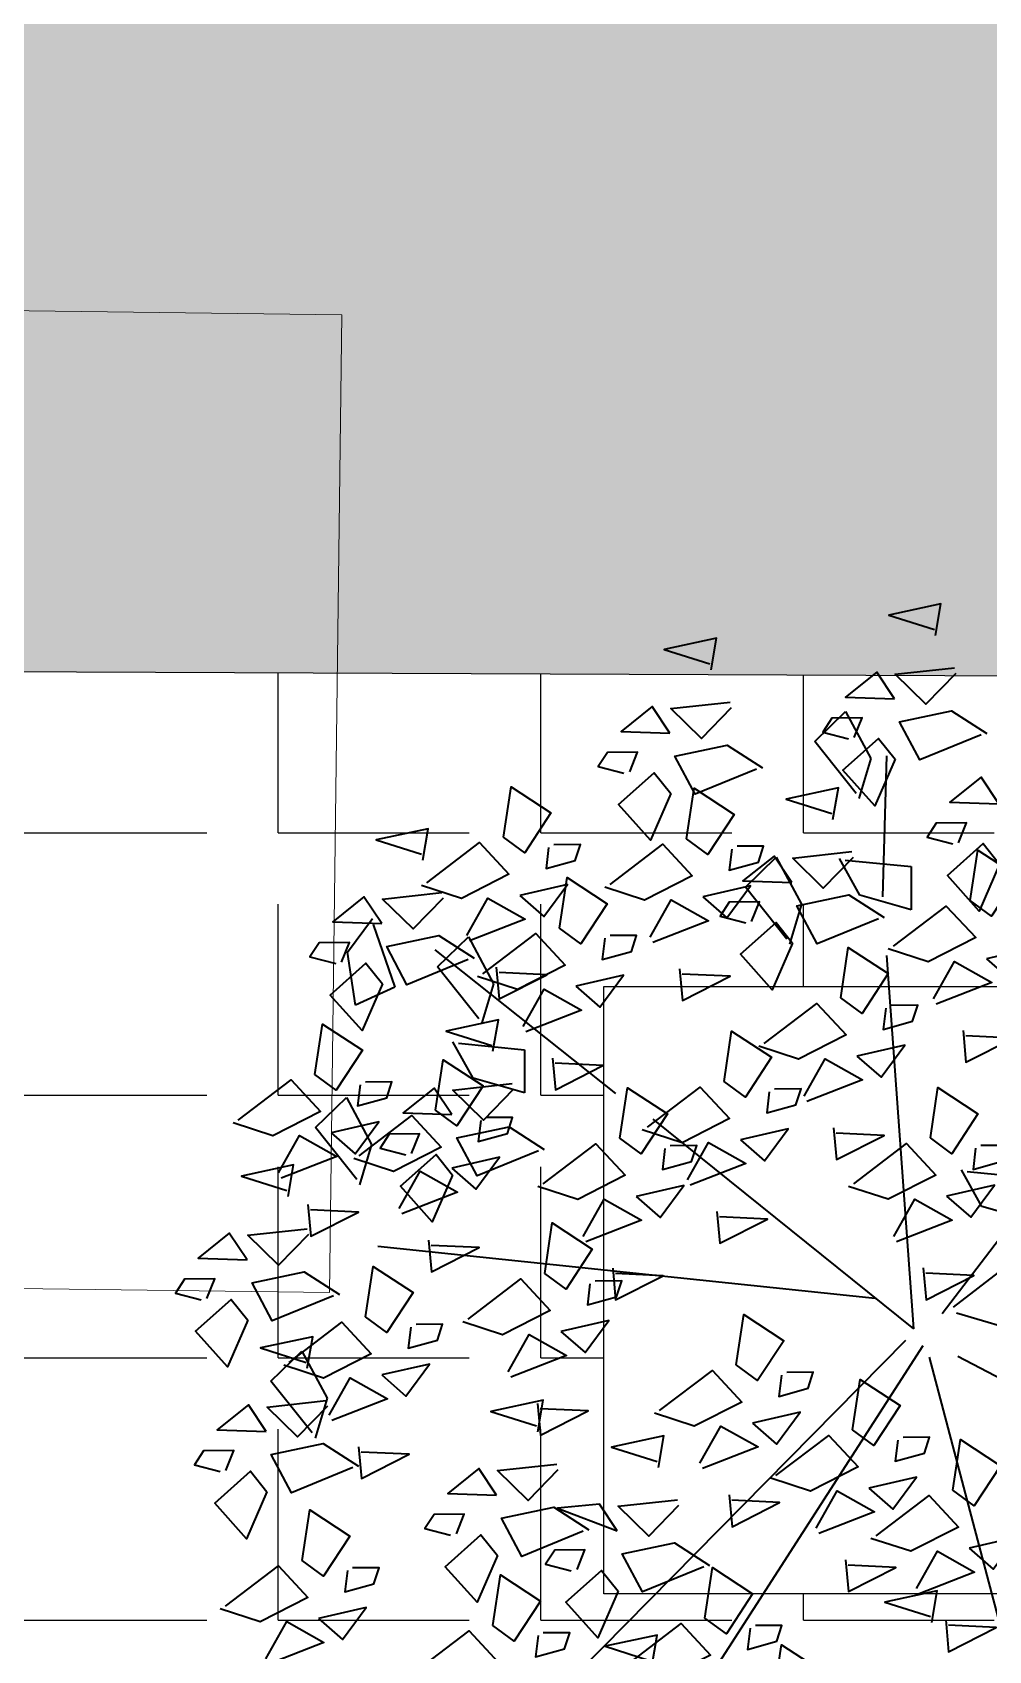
# Model space of a CAD drawing. Header units: metres. Extents: x 7 to 327053, y 40 to 7393807.
# Drawn here: x 326032.33 to 326036.15, y 7392861.47 to 7392867.93 of the extents above; entities that cross this region are included whole.
import ezdxf

# ---------------------------------------------------------------- set-up
doc = ezdxf.new("R2010")
doc.units = ezdxf.units.M
for name, color, linetype, lineweight in [('214_PROJ_BEIRAL_EDIF', 10, 'Continuous', 18), ('L-shrub', 74, 'Continuous', 35), ('linagrossa', 7, 'Continuous', 25), ('MÓVEIS', 7, 'Continuous', 13)]:
    doc.layers.add(name, color=color, linetype=linetype, lineweight=lineweight)
doc.layers.add('Piso externo', color=254, linetype='Continuous')

# ---------------------------------------------------------------- blocks, each defined once
blk = doc.blocks.new('flower shrub 3')
at = {"layer": 'L-shrub', "color": 2}
for p, q in [((-123.45, 236), (-108.99, 242.75)), ((-109.76, 240.63), (-114.02, 215.74)), ((71.14, 221.55), (86.95, 226.01)), ((86.95, 226.01), (86.87, 205.67)), ((-114.02, 215.74), (-130.41, 216.9)), ((-96.02, 214.78), (-80.21, 219.24)), ((-80.21, 219.24), (-80.29, 198.91)), ((75.55, 196.68), (71.14, 221.55)), ((-91.61, 189.92), (-96.02, 214.78)), ((86.87, 205.67), (75.54, 194.43)), ((-80.29, 198.91), (-91.62, 187.66)), ((-104.33, 170.99), (-104.5, 186.95)), ((-102.88, 185.37), (-81.99, 171.19)), ((21.44, 185.45), (37.25, 189.91)), ((25.85, 160.59), (21.44, 185.45)), ((37.25, 189.91), (37.17, 169.58)), ((58.31, 161.96), (58.15, 177.93)), ((59.76, 176.34), (80.66, 162.16)), ((-89.82, 156.75), (-104.33, 170.99)), ((-81.99, 171.19), (-89.82, 156.75)), ((37.17, 169.58), (25.84, 158.33)), ((72.82, 147.73), (58.31, 161.96)), ((80.66, 162.16), (72.82, 147.73)), ((-227.04, 106.49), (-211.23, 110.94)), ((-211.23, 110.94), (-211.31, 90.61)), ((42.5, 35.62), (42.33, 51.58)), ((43.95, 50), (64.85, 35.82)), ((57.01, 21.38), (42.5, 35.62))]:
    blk.add_line(p, q, dxfattribs=at)
at = {"layer": 'L-shrub', "color": 108}
for p, q in [((-130.41, 216.9), (-123.45, 236)), ((-166.05, 183.2), (-150.24, 187.65)), ((-150.24, 187.65), (-150.32, 167.32)), ((-161.64, 158.33), (-166.05, 183.2)), ((-150.32, 167.32), (-161.65, 156.07)), ((-222.63, 81.62), (-227.04, 106.49))]:
    blk.add_line(p, q, dxfattribs=at)
at = {"layer": 'L-shrub', "color": 98}
blk.add_line((-211.31, 90.61), (-222.64, 79.36), dxfattribs=at)
at = {"layer": 'L-shrub', "color": 92}
for points in [[(49.51, 264.41), (57.05, 273.94), (37.55, 279.71), (50.15, 266.57)], [(-81.5, 253.13), (-73.97, 262.66), (-93.47, 268.43), (-80.86, 255.29)], [(-50.38, 246.16), (-38.67, 261.64), (-30.06, 245.61), (-46.11, 237.01), (-50.38, 246.16)], [(-106.76, 239.42), (-107.89, 251.52), (-122.81, 248.88), (-106.76, 239.42)], [(-81.65, 236.7), (-97.21, 231.89), (-102.03, 247.44), (-81.01, 238.86)], [(-84.31, 244.82), (-59.35, 248.66), (-55.26, 232.75), (-75.59, 233.29), (-86.57, 244.88)], [(130.84, 235.08), (138.37, 244.61), (118.87, 250.38), (131.48, 237.24)], [(13.52, 230.35), (-1.79, 218.41), (-5.97, 236.12), (11.75, 240.29), (13.52, 230.35)], [(46.65, 222.9), (21.55, 225.63), (21.7, 242.05), (41.19, 236.28), (48.82, 222.26)], [(-37.14, 234.51), (-41.84, 227.87), (-30.61, 225.31), (-25.97, 229.7), (-34.88, 234.45)], [(-84.36, 211.62), (-109.47, 214.34), (-109.32, 230.77), (-89.83, 225), (-82.2, 210.98)], [(-80.47, 219.88), (-66.68, 228.54), (-58.01, 214.76), (-80.53, 217.63)], [(105.58, 221.37), (104.45, 233.47), (89.53, 230.83), (105.58, 221.37)], [(130.69, 218.65), (115.13, 213.84), (110.31, 229.39), (131.33, 220.81)], [(10.61, 212.31), (22.33, 227.8), (30.93, 211.77), (14.88, 203.17), (10.61, 212.31)], [(85.05, 215.69), (91.3, 220.89), (81.11, 226.26), (75.5, 223.22), (82.88, 216.33)], [(-48.12, 205.55), (-36.41, 221.03), (-27.8, 205), (-43.85, 196.4), (-48.12, 205.55)], [(94.84, 201.02), (79.53, 189.08), (75.35, 206.79), (93.07, 210.96), (94.84, 201.02)], [(127.98, 193.57), (102.87, 196.3), (103.02, 212.72), (122.51, 206.95), (130.14, 192.93)], [(-82.06, 204.2), (-57.09, 208.04), (-53, 192.14), (-73.33, 192.68), (-84.31, 204.27)], [(-76.38, 203.98), (-81.2, 192.82), (-60.88, 192.27), (-76.44, 201.72)], [(63.07, 192.21), (70.6, 201.74), (51.11, 207.51), (63.71, 194.37)], [(23.85, 200.67), (19.16, 194.03), (30.38, 191.47), (35.02, 195.86), (26.11, 200.61)], [(-92.8, 176.42), (-85.27, 185.95), (-104.76, 191.72), (-92.16, 178.58)], [(-34.88, 193.9), (-39.58, 187.26), (-28.35, 184.7), (-23.71, 189.09), (-32.62, 193.84)], [(-19.48, 186.04), (-5.68, 194.7), (2.98, 180.92), (-19.54, 183.79)], [(-78.21, 179.27), (-64.42, 187.93), (-55.75, 174.15), (-78.27, 177.02)], [(5.48, 189.88), (9.7, 178.48), (23.43, 184.88), (5.48, 189.88)], [(37.81, 178.51), (36.68, 190.61), (21.76, 187.96), (37.81, 178.51)], [(62.92, 175.78), (47.36, 170.98), (42.54, 186.52), (63.56, 177.95)], [(-122.67, 167.19), (-110.95, 182.67), (-102.35, 166.64), (-118.4, 158.05), (-122.67, 167.19)], [(17.28, 172.82), (23.53, 178.03), (13.34, 183.4), (7.73, 180.35), (15.12, 173.46)], [(121.39, 167.23), (120.26, 179.33), (105.34, 176.68), (121.39, 167.23)], [(-92.95, 159.99), (-108.51, 155.18), (-113.33, 170.73), (-92.31, 162.15)], [(27.08, 158.16), (11.76, 146.22), (7.58, 163.93), (25.31, 168.09), (27.08, 158.16)], [(60.21, 150.7), (35.1, 153.43), (35.25, 169.85), (54.74, 164.09), (62.37, 150.06)], [(100.86, 161.54), (107.11, 166.75), (96.92, 172.11), (91.31, 169.07), (98.7, 162.18)], [(-212.93, 151.43), (-214.06, 163.53), (-228.98, 160.89), (-212.93, 151.43)], [(-74.12, 163.36), (-78.94, 152.21), (-58.62, 151.66), (-74.18, 161.11)], [(-190.53, 123.63), (-215.64, 126.35), (-215.49, 142.78), (-196, 137.01), (-188.37, 122.99)], [(33.2, 131.09), (44.92, 146.57), (53.52, 130.54), (37.47, 121.95), (33.2, 131.09)], [(60.26, 138.78), (85.22, 142.62), (89.31, 126.71), (68.99, 127.26), (58, 138.84)], [(-66.19, 124.32), (-54.48, 139.81), (-45.87, 123.78), (-61.92, 115.18), (-66.19, 124.32)], [(-100.13, 122.98), (-75.17, 126.82), (-71.08, 110.91), (-91.4, 111.46), (-102.39, 123.04)], [(-212.52, 104.22), (-204.99, 113.75), (-224.49, 119.52), (-211.88, 106.38)], [(46.44, 119.45), (41.74, 112.81), (52.97, 110.25), (57.61, 114.63), (48.7, 119.39)], [(89.07, 117.69), (93.28, 106.29), (107.01, 112.69), (89.07, 117.69)], [(-217.59, 109.45), (-192.63, 113.29), (-188.54, 97.38), (-208.86, 97.93), (-219.85, 109.51)], [(-52.95, 112.68), (-57.65, 106.04), (-46.42, 103.48), (-41.78, 107.87), (-50.69, 112.62)], [(-7.77, 112.68), (-12.47, 106.04), (-1.24, 103.48), (3.4, 107.87), (-5.51, 112.62)], [(3.11, 104.82), (16.91, 113.48), (25.57, 99.7), (3.05, 102.57)], [(-115.89, 92.74), (-104.17, 108.22), (-95.57, 92.19), (-111.62, 83.59), (-115.89, 92.74)], [(-51.1, 98.05), (-37.31, 106.71), (-28.64, 92.93), (-51.16, 95.8)], [(28.07, 108.66), (32.29, 97.26), (46.02, 103.66), (28.07, 108.66)], [(-170.42, 99.14), (-175.11, 92.5), (-163.88, 89.94), (-159.25, 94.33), (-168.16, 99.08)], [(-26.14, 101.89), (-21.93, 90.49), (-8.2, 96.89), (-26.14, 101.89)], [(7.2, 88.91), (2.38, 77.76), (22.71, 77.21), (7.14, 86.66)], [(-102.65, 81.1), (-107.35, 74.45), (-96.12, 71.89), (-91.48, 76.28), (-100.39, 81.03)], [(-92.19, 82.14), (-97.01, 70.99), (-76.69, 70.44), (-92.25, 79.89)], [(-47.01, 82.14), (-51.83, 70.99), (-31.51, 70.44), (-47.07, 79.89)], [(-121.02, 70.31), (-116.8, 58.91), (-103.07, 65.31), (-121.02, 70.31)], [(3.78, 66.58), (28.75, 70.42), (32.84, 54.51), (12.51, 55.06), (1.53, 66.64)], [(7.63, 41.65), (21.42, 50.3), (30.09, 36.53), (7.57, 39.39)], [(-102.39, 25.97), (-77.43, 29.81), (-73.34, 13.9), (-93.66, 14.45), (-104.64, 26.03)], [(11.72, 25.74), (6.9, 14.58), (27.22, 14.04), (11.66, 23.48)], [(-41.35, -15.56), (-29.63, -0.08), (-21.02, -16.11), (-37.07, -24.7), (-41.35, -15.56)], [(-115.99, -34.3), (-141.1, -31.58), (-140.95, -15.15), (-121.45, -20.92), (-113.82, -34.94)], [(-75.28, -16.9), (-50.32, -13.06), (-46.23, -28.97), (-66.55, -28.42), (-77.54, -16.84)], [(-28.1, -27.2), (-32.8, -33.84), (-21.57, -36.4), (-16.93, -32.02), (-25.84, -27.26)], [(-124.93, -51.66), (-113.21, -36.17), (-104.6, -52.2), (-120.65, -60.8), (-124.93, -51.66)], [(-71.43, -41.83), (-57.64, -33.17), (-48.97, -46.95), (-71.49, -44.08)], [(-46.47, -37.99), (-42.26, -49.39), (-28.53, -42.99), (-46.47, -37.99)], [(-18.76, -53.91), (-7.04, -38.43), (1.57, -54.46), (-14.48, -63.06), (-18.76, -53.91)]]:
    blk.add_lwpolyline(points, dxfattribs=at)
at = {"layer": 'L-shrub', "color": 2}
for points in [[(24.26, 250.7), (23.13, 262.8), (8.21, 260.16), (24.26, 250.7)], [(3.73, 245.02), (9.98, 250.22), (-0.21, 255.59), (-5.82, 252.55), (1.56, 245.66)], [(49.36, 247.98), (33.81, 243.17), (28.98, 258.72), (50, 250.14)], [(-55.51, 223.72), (-51.3, 212.33), (-37.56, 218.73), (-55.51, 223.72)], [(-23.32, 210.97), (1.64, 214.81), (5.73, 198.9), (-14.6, 199.45), (-25.58, 211.03)], [(-95.66, 134.91), (-120.77, 137.64), (-120.62, 154.06), (-101.12, 148.29), (-93.49, 134.27)], [(110.66, 146.88), (95.35, 134.94), (91.16, 152.64), (108.89, 156.81), (110.66, 146.88)], [(94.19, 140.12), (105.91, 155.6), (114.51, 139.57), (98.46, 130.97), (94.19, 140.12)], [(-127.79, 144.76), (-123.58, 133.36), (-109.85, 139.76), (-127.79, 144.76)], [(-21.02, 124.32), (-9.3, 139.81), (-0.69, 123.78), (-16.74, 115.18), (-21.02, 124.32)], [(-0.73, 129.75), (24.23, 133.59), (28.32, 117.68), (7.99, 118.23), (-2.99, 129.81)], [(-183.66, 110.79), (-171.94, 126.27), (-163.34, 110.24), (-179.39, 101.64), (-183.66, 110.79)], [(-54.95, 122.98), (-29.99, 126.82), (-25.9, 110.91), (-46.22, 111.46), (-57.21, 123.04)], [(64.1, 113.85), (77.9, 122.5), (86.56, 108.73), (64.04, 111.59)], [(-96.28, 98.05), (-82.49, 106.71), (-73.82, 92.93), (-96.34, 95.8)], [(68.19, 97.94), (63.37, 86.78), (83.7, 86.23), (68.13, 95.68)], [(-188.78, 88.36), (-184.57, 76.96), (-170.84, 83.36), (-188.78, 88.36)], [(-147.01, 41.05), (-139.48, 50.58), (-158.98, 56.35), (-146.37, 43.21)], [(50.96, 56.28), (46.26, 49.63), (57.49, 47.07), (62.13, 51.46), (53.22, 56.22)], [(32.59, 45.49), (36.8, 34.09), (50.54, 40.49), (32.59, 45.49)], [(-149.87, -0.46), (-174.98, 2.27), (-174.83, 18.69), (-155.34, 12.92), (-147.71, -1.1)], [(-138.39, -6.5), (-139.52, 5.6), (-154.26, 11.88), (-138.39, -6.5)], [(-52.69, -55.25), (-27.73, -51.41), (-23.64, -67.32), (-43.96, -66.77), (-54.95, -55.19)]]:
    blk.add_lwpolyline(points, dxfattribs=at)
at = {"layer": 'L-shrub', "color": 108}
for points in [[(-127.29, 233.74), (-121.04, 238.94), (-131.23, 244.31), (-136.84, 241.27), (-129.46, 234.38)], [(-117.5, 219.07), (-132.81, 207.13), (-136.99, 224.84), (-119.27, 229.01), (-117.5, 219.07)], [(-156.55, 201.03), (-144.84, 216.52), (-136.23, 200.48), (-152.28, 191.89), (-156.55, 201.03)], [(-190.49, 199.69), (-165.52, 203.53), (-161.43, 187.62), (-181.76, 188.17), (-192.74, 199.75)], [(-143.31, 189.39), (-148.01, 182.75), (-136.78, 180.19), (-132.14, 184.58), (-141.05, 189.33)], [(-187.68, 165.14), (-180.14, 174.67), (-199.64, 180.44), (-187.04, 167.3)], [(-186.64, 174.76), (-172.85, 183.42), (-164.18, 169.64), (-186.7, 172.51)], [(-53.25, 183.11), (-49.04, 171.72), (-35.3, 178.12), (-53.25, 183.11)], [(-161.68, 178.6), (-157.47, 167.2), (-143.73, 173.6), (-161.68, 178.6)], [(-118.06, 162.71), (-119.19, 174.81), (-134.1, 172.17), (-118.06, 162.71)], [(-156.6, 165.85), (-131.64, 169.69), (-127.55, 153.78), (-147.87, 154.33), (-158.86, 165.91)], [(-138.59, 157.03), (-132.33, 162.23), (-142.52, 167.6), (-148.14, 164.56), (-140.75, 157.67)], [(-15.39, 170.13), (-20.21, 158.98), (0.12, 158.43), (-15.45, 167.88)], [(-187.82, 148.71), (-203.38, 143.9), (-208.21, 159.45), (-187.18, 150.87)], [(-182.55, 158.85), (-187.37, 147.7), (-167.05, 147.15), (-182.61, 156.6)], [(-152.75, 140.92), (-138.96, 149.57), (-130.29, 135.8), (-152.82, 138.66)], [(-128.79, 142.36), (-144.1, 130.42), (-148.29, 148.13), (-130.56, 152.3), (-128.79, 142.36)], [(-223.67, 131.08), (-238.98, 119.14), (-243.16, 136.85), (-225.44, 141.02), (-223.67, 131.08)], [(-237.78, 90.52), (-238.91, 102.62), (-253.83, 99.97), (-237.78, 90.52)], [(-258.31, 84.83), (-252.06, 90.04), (-262.25, 95.41), (-267.86, 92.36), (-260.48, 85.47)], [(-248.51, 70.17), (-263.83, 58.23), (-268.01, 75.94), (-250.29, 80.1), (-248.51, 70.17)], [(37.72, 67.92), (49.43, 83.4), (58.04, 67.37), (41.99, 58.78), (37.72, 67.92)], [(-145.98, 66.47), (-132.19, 75.12), (-123.52, 61.35), (-146.04, 64.21)], [(-249.17, 40.85), (-237.45, 56.33), (-228.85, 40.3), (-244.9, 31.7), (-249.17, 40.85)], [(-141.89, 50.56), (-146.71, 39.4), (-126.38, 38.85), (-141.95, 48.3)], [(-283.1, 39.51), (-258.14, 43.35), (-254.05, 27.44), (-274.37, 27.98), (-285.36, 39.57)], [(-172.27, 27.35), (-173.4, 39.44), (-188.32, 36.8), (-172.27, 27.35)], [(-68.45, 27.31), (-56.74, 42.79), (-48.13, 26.76), (-64.18, 18.17), (-68.45, 27.31)], [(-192.8, 21.66), (-186.55, 26.86), (-196.74, 32.23), (-202.35, 29.19), (-194.97, 22.3)], [(-235.92, 29.2), (-240.62, 22.56), (-229.39, 20), (-224.76, 24.39), (-233.67, 29.14)], [(-279.26, 14.57), (-265.46, 23.23), (-256.8, 9.45), (-279.32, 12.32)], [(-113.13, 7.2), (-105.6, 16.74), (-125.09, 22.51), (-112.49, 9.37)], [(-254.29, 18.41), (-250.08, 7.02), (-236.35, 13.42), (-254.29, 18.41)], [(-183.01, 6.99), (-198.32, -4.95), (-202.5, 12.76), (-184.78, 16.93), (-183.01, 6.99)], [(-55.21, 15.67), (-59.91, 9.02), (-48.68, 6.46), (-44.04, 10.85), (-52.95, 15.61)], [(-113.28, -9.22), (-128.84, -14.03), (-133.66, 1.52), (-112.64, -7.06)], [(-73.58, 4.88), (-69.37, -6.52), (-55.64, -0.12), (-73.58, 4.88)], [(-197.21, -15.56), (-185.5, -0.08), (-176.89, -16.11), (-192.94, -24.7), (-197.21, -15.56)], [(-231.15, -16.9), (-206.18, -13.06), (-202.09, -28.97), (-222.42, -28.42), (-233.4, -16.84)], [(-183.97, -27.2), (-188.67, -33.84), (-177.44, -36.4), (-172.8, -32.02), (-181.71, -27.26)], [(-111.68, -63.3), (-116.38, -69.94), (-105.15, -72.5), (-100.51, -68.11), (-109.42, -63.36)]]:
    blk.add_lwpolyline(points, dxfattribs=at)
at = {"layer": 'L-shrub', "color": 32}
for points in [[(-59.39, 140.01), (-93.72, 220.83)], [(65.66, 157.16), (92.63, 203.69)], [(-2.54, 7.13), (56.31, 136.92)], [(-9.89, 24.27), (-166.82, 132.02)], [(-2.54, 7.13), (-51.58, 124.68)], [(9.72, 7.13), (124.97, 58.56)], [(14.63, 7.13), (137.23, 26.72)], [(-7.44, 4.68), (-201.15, -54.09)], [(14.63, 4.68), (156.84, -137.36)], [(-2.54, -0.22), (-181.53, -98.18)], [(-2.54, -5.12), (-51.58, -205.93)], [(7.27, -10.01), (132.32, -196.13)]]:
    blk.add_lwpolyline(points, dxfattribs=at)
at = {"layer": 'L-shrub', "color": 98}
for points in [[(-233.46, 145.75), (-227.21, 150.95), (-237.4, 156.32), (-243.01, 153.28), (-235.63, 146.39)], [(-109.42, 155.55), (-114.12, 148.9), (-102.89, 146.34), (-98.26, 150.73), (-107.17, 155.49)], [(-148.66, 125.01), (-153.48, 113.86), (-133.16, 113.31), (-148.73, 122.75)], [(-71.32, 101.89), (-67.11, 90.49), (-53.38, 96.89), (-71.32, 101.89)], [(-212.67, 87.79), (-228.23, 82.99), (-233.05, 98.53), (-212.03, 89.96)], [(-213.75, 84.52), (-199.95, 93.17), (-191.29, 79.4), (-213.81, 82.26)], [(-149.82, 91.4), (-124.86, 95.24), (-120.77, 79.33), (-141.1, 79.88), (-152.08, 91.46)], [(-215.38, 62.71), (-240.49, 65.44), (-240.34, 81.86), (-220.85, 76.1), (-213.22, 62.07)], [(-209.66, 68.61), (-214.48, 57.45), (-194.15, 56.9), (-209.72, 66.35)], [(-147.16, 24.62), (-162.72, 19.81), (-167.54, 35.36), (-146.52, 26.78)], [(-98.54, 1.04), (-84.75, 9.69), (-76.08, -4.08), (-98.6, -1.22)], [(-158.92, -12.19), (-152.66, -6.98), (-162.85, -1.61), (-168.47, -4.65), (-161.08, -11.54)], [(-149.12, -26.85), (-164.43, -38.79), (-168.62, -21.08), (-150.89, -16.91), (-149.12, -26.85)], [(-94.45, -14.87), (-99.27, -26.03), (-78.95, -26.58), (-94.51, -17.13)], [(-151.53, -58.22), (-144, -48.69), (-163.49, -42.92), (-150.89, -56.06)], [(-158.86, -53), (-133.9, -49.16), (-129.81, -65.07), (-150.13, -64.52), (-161.12, -52.94)], [(-67.34, -57.74), (-72.16, -68.89), (-51.84, -69.44), (-67.4, -59.99)], [(-48.84, -80.18), (-35.05, -71.53), (-26.38, -85.3), (-48.9, -82.44)], [(-115.89, -90.01), (-104.17, -74.53), (-95.57, -90.56), (-111.62, -99.15), (-115.89, -90.01)], [(-49.88, -94.32), (-42.35, -84.79), (-61.84, -79.02), (-49.24, -92.16)], [(-23.88, -76.34), (-19.67, -87.74), (-5.94, -81.34), (-23.88, -76.34)], [(-44.75, -96.09), (-49.57, -107.25), (-29.25, -107.8), (-44.81, -98.35)]]:
    blk.add_lwpolyline(points, dxfattribs=at)

msp = doc.modelspace()

# ---------------------------------------------------------------- hatches: boundary and pattern name
at = {"layer": 'linagrossa'}
h = msp.add_hatch(dxfattribs=at)
h.set_pattern_fill('AR-B88', color=256, scale=0.002, angle=210)
h.set_pattern_definition([(210, (321476.64965, 7391586.4824), (0.2032, -0.351952724), []), (300, (321476.64965, 7391586.4824), (0.379176362, -0.250352724), [0.4064, -0.4064])])
h.paths.add_polyline_path([(326060.3109, 7392865.2659), (326060.3186, 7392871.2089), (326014.0075, 7392871.3366), (326016.6008, 7392865.4431)])
h = msp.add_hatch(dxfattribs=at)
h.set_pattern_fill('AR-B88', color=256, scale=0.003, angle=210)
h.set_pattern_definition([(210, (324474.886, 7391607.83306), (0.3048, -0.52792909), []), (300, (324474.88602, 7391607.83306), (0.568764543, -0.375529086), [0.6096, -0.6096])])
edge = h.paths.add_edge_path()
edge.add_line((326060.2717, 7392834.8893), (326060.2743, 7392836.9456))
edge.add_spline(control_points=[(326060.2743, 7392836.9456), (326060.2662, 7392836.9472), (326060.2582, 7392836.9487), (326060.1422, 7392836.9706), (326060.0345, 7392836.9883), (326059.9269, 7392837.0036)], knot_values=[39.270658, 39.270658, 39.270658, 39.270658, 39.294212, 39.294212, 39.609508, 39.609508, 39.609508, 39.609508], degree=3, periodic=0)
edge.add_spline(control_points=[(326059.9269, 7392837.0036), (326059.9153, 7392837.0039), (326059.9038, 7392837.0042), (326059.6197, 7392837.0128), (326059.3462, 7392837.027), (326058.8728, 7392837.0613), (326058.6734, 7392837.0786), (326058.4735, 7392837.0988)], knot_values=[69.022045, 69.022045, 69.022045, 69.022045, 69.052691, 69.052691, 69.773625, 69.773625, 70.295787, 70.295787, 70.295787, 70.295787], degree=3, periodic=0)
edge.add_spline(control_points=[(326058.4735, 7392837.0988), (326058.0772, 7392837.1021), (326057.674, 7392837.0913), (326056.4984, 7392837.0402), (326055.7096, 7392836.9813), (326054.1482, 7392836.8754), (326053.376, 7392836.8284), (326051.9452, 7392836.7999), (326051.2858, 7392836.8203), (326050.3339, 7392836.9373), (326049.9716, 7392837.0172), (326049.2176, 7392837.2574), (326048.8733, 7392837.4346), (326048.298, 7392837.8494), (326048.0635, 7392838.0883), (326047.6464, 7392838.6796), (326047.4652, 7392839.0347), (326047.2098, 7392839.7718), (326047.1209, 7392840.1165), (326047.0519, 7392840.4972)], knot_values=[20.193013, 20.193013, 20.193013, 20.193013, 21.322169, 21.322169, 23.429719, 23.429719, 25.537268, 25.537268, 27.644818, 27.644818, 29.293525, 29.293525, 31.602332, 31.602332, 33.91114, 33.91114, 36.219948, 36.219948, 37.864707, 37.864707, 37.864707, 37.864707], degree=3, periodic=0)
edge.add_spline(control_points=[(326047.0519, 7392840.4972), (326048.0927, 7392840.037), (326049.1353, 7392839.6061), (326052.3567, 7392838.3911), (326054.5242, 7392837.7384), (326057.1038, 7392837.275), (326057.5617, 7392837.2053), (326058.1695, 7392837.1312), (326058.3216, 7392837.1142), (326058.4735, 7392837.0988)], knot_values=[59.379945, 59.379945, 59.379945, 59.379945, 61.980466, 61.980466, 67.440342, 67.440342, 68.625363, 68.625363, 69.022045, 69.022045, 69.022045, 69.022045], degree=3, periodic=0)
edge.add_spline(control_points=[(326058.4735, 7392837.0988), (326058.6523, 7392837.0973), (326058.8297, 7392837.093), (326059.3155, 7392837.0713), (326059.621, 7392837.047), (326059.9269, 7392837.0036)], knot_values=[37.864707, 37.864707, 37.864707, 37.864707, 38.374125, 38.374125, 39.270658, 39.270658, 39.270658, 39.270658], degree=3, periodic=0)
edge.add_spline(control_points=[(326059.9269, 7392837.0036), (326060.0432, 7392837.0003), (326060.1601, 7392836.9983), (326060.2744, 7392836.9972)], knot_values=[70.295787, 70.295787, 70.295787, 70.295787, 70.602813, 70.602813, 70.602813, 70.602813], degree=3, periodic=0)
edge.add_line((326060.2744, 7392836.9972), (326060.277, 7392838.9971))
edge.add_spline(control_points=[(326060.277, 7392838.9971), (326056.2465, 7392839.0386), (326051.574, 7392840.6101), (326046.885, 7392842.7668)], knot_values=[58.544014, 58.544014, 58.544014, 58.544014, 70.586965, 70.586965, 70.586965, 70.586965], degree=3, periodic=0)
edge.add_spline(control_points=[(326046.885, 7392842.7668), (326046.8909, 7392843.3461), (326046.9265, 7392843.9665), (326047.083, 7392845.5506), (326047.2326, 7392846.5491), (326047.4314, 7392847.6027)], knot_values=[12.710808, 12.710808, 12.710808, 12.710808, 14.634934, 14.634934, 17.363817, 17.363817, 17.363817, 17.363817], degree=3, periodic=0)
edge.add_spline(control_points=[(326047.4314, 7392847.6027), (326054.2438, 7392846.8849), (326059.1516, 7392847.1569), (326060.2904, 7392849.3874)], knot_values=[16.688969, 16.688969, 16.688969, 16.688969, 33.023153, 33.023153, 33.023153, 33.023153], degree=3, periodic=0)
edge.add_line((326060.2904, 7392849.3874), (326060.2936, 7392851.8204))
edge.add_spline(control_points=[(326060.2936, 7392851.8204), (326059.1978, 7392855.0042), (326054.4078, 7392860.1076), (326049.0806, 7392865.3114)], knot_values=[37.720225, 37.720225, 37.720225, 37.720225, 52.851238, 52.851238, 52.851238, 52.851238], degree=3, periodic=0)
edge.add_line((326049.0806, 7392865.3114), (326046.1963, 7392865.3231))
edge.add_spline(control_points=[(326046.1963, 7392865.3231), (326046.8132, 7392864.7282), (326047.4262, 7392864.1332), (326048.5092, 7392863.0714), (326048.9825, 7392862.6035), (326049.4478, 7392862.1388)], knot_values=[51.141908, 51.141908, 51.141908, 51.141908, 52.879743, 52.879743, 54.25695, 54.25695, 54.25695, 54.25695], degree=3, periodic=0)
edge.add_spline(control_points=[(326049.4478, 7392862.1388), (326048.026, 7392857.8227), (326046.6973, 7392853.5921), (326045.8444, 7392849.7983)], knot_values=[2.201888, 2.201888, 2.201888, 2.201888, 11.233912, 11.233912, 11.233912, 11.233912], degree=3, periodic=0)
edge.add_spline(control_points=[(326045.8444, 7392849.7983), (326044.3917, 7392849.9784), (326042.8584, 7392850.1974), (326038.0687, 7392850.9475), (326034.6262, 7392851.5707), (326030.3155, 7392852.3924), (326029.5504, 7392852.5397), (326028.7817, 7392852.6889)], knot_values=[3.635407, 3.635407, 3.635407, 3.635407, 7.022331, 7.022331, 13.805806, 13.805806, 15.258004, 15.258004, 15.258004, 15.258004], degree=3, periodic=0)
edge.add_spline(control_points=[(326028.7817, 7392852.6889), (326024.8863, 7392854.8444), (326022.0545, 7392856.2961), (326020.9051, 7392854.8508)], knot_values=[28.265701, 28.265701, 28.265701, 28.265701, 41.651193, 41.651193, 41.651193, 41.651193], degree=3, periodic=0)
edge.add_line((326020.9051, 7392854.8508), (326022.1453, 7392851.9509))
edge.add_spline(control_points=[(326022.1453, 7392851.9509), (326024.4176, 7392851.5052), (326026.2617, 7392851.1411), (326028.0885, 7392850.7861)], knot_values=[0, 0, 0, 0, 3.439312, 3.439312, 3.439312, 3.439312], degree=3, periodic=0)
edge.add_spline(control_points=[(326028.0885, 7392850.7861), (326028.2051, 7392850.7211), (326028.3228, 7392850.6553), (326030.3689, 7392849.5064), (326032.566, 7392848.2078), (326037.2733, 7392845.4934), (326039.7846, 7392844.077), (326043.206, 7392842.3169), (326044.0615, 7392841.8903), (326044.9207, 7392841.4792)], knot_values=[41.970212, 41.970212, 41.970212, 41.970212, 42.372729, 42.372729, 48.908641, 48.908641, 55.444553, 55.444553, 57.601471, 57.601471, 57.601471, 57.601471], degree=3, periodic=0)
edge.add_spline(control_points=[(326044.9207, 7392841.4792), (326045.1742, 7392837.8124), (326048.0784, 7392833.3217), (326058.2585, 7392835.5112), (326060.2717, 7392834.8893)], knot_values=[18.704998, 18.704998, 18.704998, 18.704998, 30.403707, 40.176545, 40.176545, 40.176545, 40.176545], degree=3, periodic=0)
edge = h.paths.add_edge_path(flags=16)
edge.add_spline(control_points=[(326044.9149, 7392843.7051), (326044.9845, 7392844.9845), (326045.1677, 7392846.3682), (326045.4395, 7392847.8333)], knot_values=[12.827224, 12.827224, 12.827224, 12.827224, 16.473749, 16.473749, 16.473749, 16.473749], degree=3, periodic=0)
edge.add_spline(control_points=[(326045.4395, 7392847.8333), (326041.9842, 7392848.2664), (326038.1262, 7392848.9087), (326034.0754, 7392849.6512)], knot_values=[7.251633, 7.251633, 7.251633, 7.251633, 15.136969, 15.136969, 15.136969, 15.136969], degree=3, periodic=0)
edge.add_spline(control_points=[(326034.0754, 7392849.6512), (326037.4251, 7392847.7042), (326041.147, 7392845.558), (326044.9149, 7392843.7051)], knot_values=[47.163678, 47.163678, 47.163678, 47.163678, 56.856772, 56.856772, 56.856772, 56.856772], degree=3, periodic=0)
edge = h.paths.add_edge_path(flags=16)
edge.add_spline(control_points=[(326047.8435, 7392849.5706), (326047.8885, 7392849.566), (326047.9333, 7392849.5614), (326049.6077, 7392849.3917), (326051.1091, 7392849.2883), (326053.7778, 7392849.2285), (326054.9462, 7392849.2738), (326056.5188, 7392849.4708), (326057.047, 7392849.582), (326057.7822, 7392849.8119), (326058.0302, 7392849.9248), (326058.3263, 7392850.1017), (326058.4045, 7392850.1692), (326058.492, 7392850.2615), (326058.5038, 7392850.2842), (326058.5241, 7392850.3296), (326058.5346, 7392850.3566), (326058.5457, 7392850.5011), (326058.5431, 7392850.6196), (326058.4717, 7392850.9686), (326058.4027, 7392851.1961), (326058.1655, 7392851.7567), (326057.9991, 7392852.0861), (326057.3897, 7392853.1328), (326056.8332, 7392853.9349), (326055.4732, 7392855.68), (326054.6702, 7392856.625), (326052.9323, 7392858.555), (326052.0067, 7392859.5354), (326051.0281, 7392860.54)], knot_values=[16.85511, 16.85511, 16.85511, 16.85511, 16.966071, 16.966071, 21.00546, 21.00546, 25.044849, 25.044849, 27.717174, 27.717174, 29.866642, 29.866642, 31.571702, 31.571702, 33.276762, 33.276762, 34.981822, 34.981822, 36.686882, 36.686882, 38.391942, 38.391942, 40.097002, 40.097002, 43.302639, 43.302639, 46.508276, 46.508276, 49.547392, 49.547392, 49.547392, 49.547392], degree=3, periodic=0)
edge.add_spline(control_points=[(326051.0281, 7392860.54), (326050.7592, 7392859.7173), (326050.4953, 7392858.9001), (326049.33, 7392855.2206), (326048.5178, 7392852.4511), (326047.8958, 7392849.7978), (326047.8694, 7392849.684), (326047.8435, 7392849.5706)], knot_values=[2.884928, 2.884928, 2.884928, 2.884928, 4.62168, 4.62168, 10.78392, 10.78392, 11.061334, 11.061334, 11.061334, 11.061334], degree=3, periodic=0)
h.paths.add_polyline_path([(326051.8668, 7392852.3014), (326051.8668, 7392854.7252), (326054.5238, 7392854.7252), (326054.5238, 7392852.3014)], flags=0)
at = {"layer": 'Piso externo'}
h = msp.add_hatch(dxfattribs=at)
h.set_pattern_fill('ANGLE', color=256, scale=0.15)
h.set_pattern_definition([(0, (321476.6496, 7391586.4824), (0, 1.04775), [0.762, -0.28575]), (90, (321476.6496, 7391586.4824), (-1.04775, 6e-17), [0.762, -0.28575])])
edge = h.paths.add_edge_path()
edge.add_spline(control_points=[(326045.8444, 7392849.7983), (326046.6973, 7392853.5921), (326048.026, 7392857.8227), (326049.4478, 7392862.1388)], knot_values=[2.201888, 2.201888, 2.201888, 2.201888, 11.233912, 11.233912, 11.233912, 11.233912], degree=3, periodic=0)
edge.add_spline(control_points=[(326049.4478, 7392862.1388), (326048.9825, 7392862.6035), (326048.5092, 7392863.0714), (326047.4262, 7392864.1332), (326046.8132, 7392864.7282), (326046.1963, 7392865.3231)], knot_values=[51.141908, 51.141908, 51.141908, 51.141908, 52.519115, 52.519115, 54.25695, 54.25695, 54.25695, 54.25695], degree=3, periodic=0)
edge.add_line((326046.1963, 7392865.3231), (326016.6008, 7392865.4431))
edge.add_line((326016.6008, 7392865.4431), (326021.1452, 7392855.1151))
edge.add_spline(control_points=[(326021.1452, 7392855.1151), (326022.0545, 7392856.0855), (326024.8863, 7392854.8444), (326028.7817, 7392852.6889)], knot_values=[28.265701, 28.265701, 28.265701, 28.265701, 41.651193, 41.651193, 41.651193, 41.651193], degree=3, periodic=0)
edge.add_spline(control_points=[(326028.7817, 7392852.6889), (326029.5504, 7392852.5397), (326030.3155, 7392852.3924), (326031.8792, 7392852.0943), (326032.6773, 7392851.9439), (326033.4682, 7392851.797)], knot_values=[3.635407, 3.635407, 3.635407, 3.635407, 5.087606, 5.087606, 6.622917, 6.622917, 6.622917, 6.622917], degree=3, periodic=0)
edge.add_line((326033.4682, 7392851.797), (326033.4682, 7392854.2208))
edge.add_line((326033.4682, 7392854.2208), (326036.1252, 7392854.2208))
edge.add_line((326036.1252, 7392854.2208), (326036.1252, 7392851.797))
edge.add_line((326036.1252, 7392851.797), (326033.4682, 7392851.797))
edge.add_spline(control_points=[(326033.4682, 7392851.797), (326036.1718, 7392851.2949), (326038.7917, 7392850.8343), (326042.8584, 7392850.1974), (326044.3917, 7392849.9784), (326045.8444, 7392849.7983)], knot_values=[6.622917, 6.622917, 6.622917, 6.622917, 11.87108, 11.87108, 15.258004, 15.258004, 15.258004, 15.258004], degree=3, periodic=0)
h.paths.add_polyline_path([(326041.7934, 7392856.5957), (326039.1364, 7392856.5957), (326039.1364, 7392859.0195), (326041.7934, 7392859.0195)], flags=16)
h.paths.add_polyline_path([(326043.15, 7392854.262), (326045.807, 7392854.262), (326045.807, 7392851.8382), (326043.15, 7392851.8382)], flags=16)
h.paths.add_polyline_path([(326043.4521, 7392861.7006), (326043.4521, 7392864.1244), (326046.1092, 7392864.1244), (326046.1092, 7392861.7006)], flags=16)
h.paths.add_polyline_path([(326037.2717, 7392861.7006), (326034.6147, 7392861.7006), (326034.6147, 7392864.1244), (326037.2717, 7392864.1244)], flags=16)
h.paths.add_polyline_path([(326033.2887, 7392856.8389), (326030.6317, 7392856.8389), (326030.6317, 7392859.2627), (326033.2887, 7392859.2627)], flags=16)
h.paths.add_polyline_path([(326030.2249, 7392861.5852), (326027.5678, 7392861.5852), (326027.5678, 7392864.009), (326030.2249, 7392864.009)], flags=16)
h.paths.add_polyline_path([(326023.2358, 7392861.7006), (326020.5788, 7392861.7006), (326020.5788, 7392864.1244), (326023.2358, 7392864.1244)], flags=16)

# ---------------------------------------------------------------- linework, layer by layer
at = {"layer": '214_PROJ_BEIRAL_EDIF'}
msp.add_lwpolyline([(326027.8492, 7392866.8777), (326033.5681, 7392866.8056), (326033.5189, 7392862.9034), (326027.8, 7392862.9754)], close=True, dxfattribs=at)
at = {"layer": 'linagrossa'}
msp.add_line((326060.3109, 7392865.2659), (326016.6008, 7392865.4431), dxfattribs=at)
msp.add_lwpolyline([(326037.2717, 7392861.7006), (326034.6147, 7392861.7006), (326034.6147, 7392864.1244), (326037.2717, 7392864.1244)], close=True, dxfattribs=at)

# ---------------------------------------------------------------- block references
at = {"layer": 'MÓVEIS', "xscale": 0.01048452003034848, "yscale": 0.01048452003034848, "zscale": 0.01048452003034848, "rotation": 28.52764486330616}
msp.add_blockref('flower shrub 3', (326035.91, 7392862.705), dxfattribs=at)

doc.saveas('drawing.dxf')
